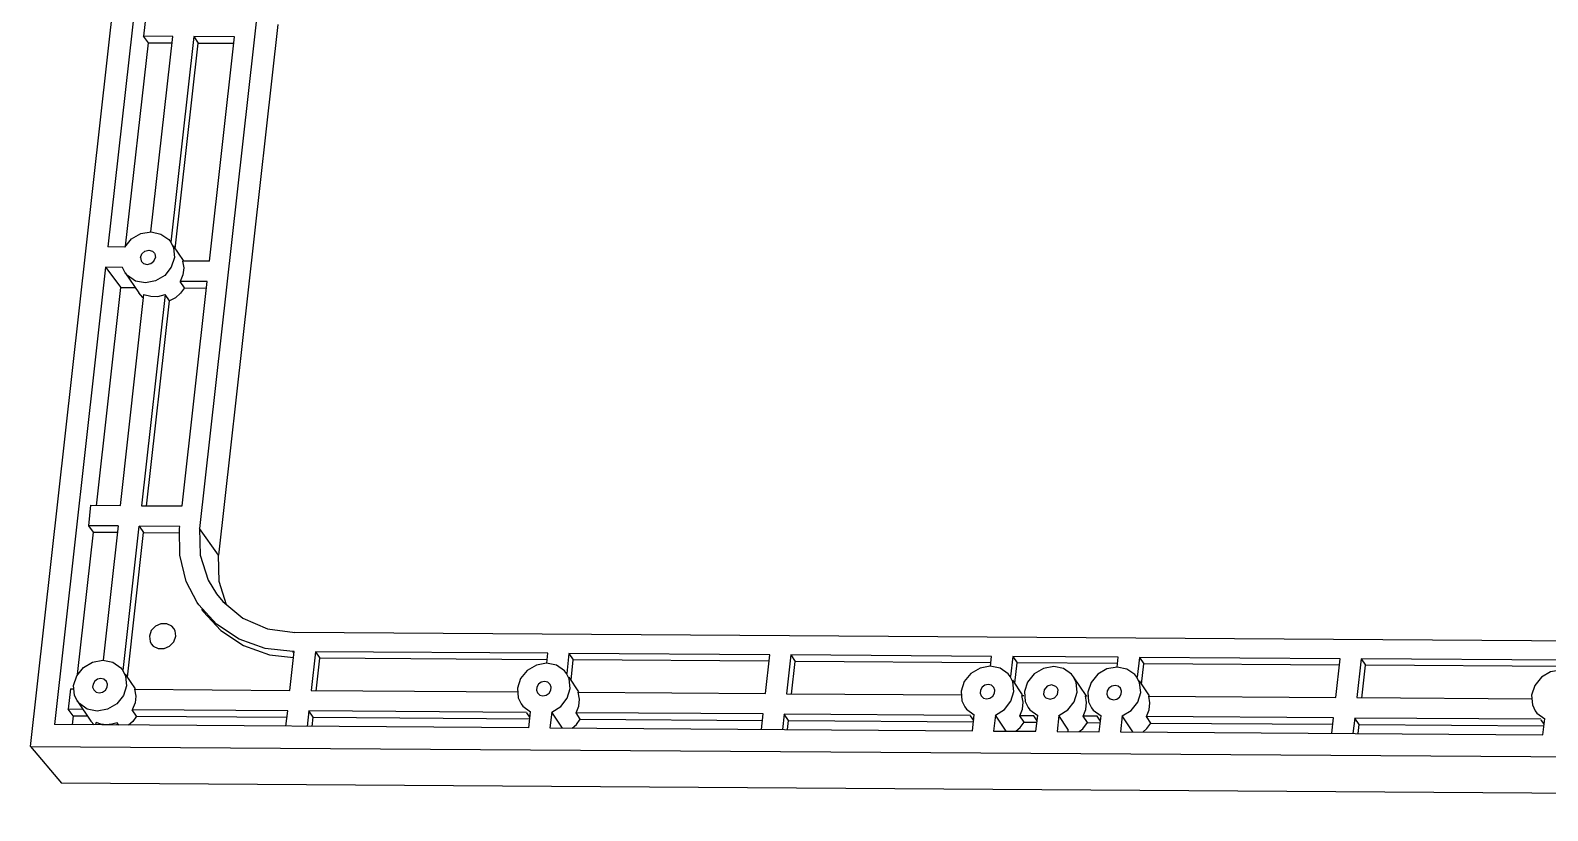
# Model space of a CAD drawing. Extents: x -268 to 907, y 393 to 1224.
# Drawn here: x 402.5 to 540.9, y 833.9 to 905.1 of the extents above; entities that cross this region are included whole.
import ezdxf

# ---------------------------------------------------------------- set-up
doc = ezdxf.new("R2010")
doc.units = 0
doc.header["$LTSCALE"] = 1.21
doc.header["$MEASUREMENT"] = 0
doc.layers.get('0').update_dxf_attribs({"linetype": 'CONTINUOUS'})

msp = doc.modelspace()

# ---------------------------------------------------------------- linework, layer by layer
at = {"color": 7, "linetype": 'Continuous'}
for p, q in [((402.52111, 839.78224), (422.46919, 1018.08829)), ((413.75745, 922.54849), (409.59513, 885.34362)), ((423.37026, 908.07086), (417.95402, 859.65785)), ((413.04481, 906.41913), (412.83669, 904.55886)), ((425.10748, 905.64689), (419.69125, 857.23388)), ((411.20817, 885.4093), (413.28477, 903.97103)), ((413.28477, 903.97103), (412.83669, 904.55886)), ((415.51657, 904.5406), (412.83669, 904.55886)), ((413.28477, 903.97103), (415.4512, 903.95628)), ((413.52201, 886.71214), (415.51657, 904.5406)), ((417.44371, 904.52748), (415.34631, 885.77987)), ((415.73773, 885.16716), (417.83795, 903.94002)), ((417.44371, 904.52748), (417.83795, 903.94002)), ((421.1535, 904.50221), (417.44371, 904.52748)), ((417.83795, 903.94002), (421.08813, 903.91788)), ((418.86405, 884.03793), (421.1535, 904.50221)), ((411.1446, 885.33307), (409.59513, 885.34362)), ((415.5528, 885.44272), (416.45782, 884.09415)), ((409.38715, 883.48462), (404.72016, 841.76863)), ((409.38715, 883.48462), (410.78734, 881.64775)), ((410.93719, 883.47406), (409.38715, 883.48462)), ((411.17798, 882.99055), (410.93719, 883.47406)), ((411.17319, 882.99603), (412.40514, 881.16031)), ((418.86405, 884.03793), (416.39907, 884.05472)), ((408.55751, 861.71639), (410.78734, 881.64775)), ((410.78734, 881.64775), (412.08395, 881.63892)), ((416.58477, 881.60826), (416.19053, 882.19572)), ((418.65607, 882.17892), (416.19053, 882.19572)), ((416.36683, 861.71652), (418.65607, 882.17892)), ((416.58477, 881.60826), (418.5907, 881.5946)), ((410.7299, 861.75492), (412.88477, 881.01623)), ((412.79518, 880.72927), (412.40525, 881.16014)), ((414.81191, 881.00311), (412.65704, 861.74179)), ((412.84893, 880.69589), (412.79518, 880.72927)), ((413.11131, 861.69097), (415.20615, 880.41565)), ((415.20615, 880.41565), (414.81191, 881.00311)), ((407.8419, 859.9129), (408.05002, 861.77317)), ((408.05002, 861.77317), (410.7299, 861.75492)), ((412.65704, 861.74179), (416.36683, 861.71652)), ((408.28998, 859.32507), (407.8419, 859.9129)), ((410.52178, 859.89464), (407.8419, 859.9129)), ((410.52178, 859.89464), (409.15167, 847.64791)), ((410.97588, 846.71473), (412.44892, 859.88151)), ((412.44892, 859.88151), (412.84316, 859.29406)), ((416.15871, 859.85624), (412.44892, 859.88151)), ((416.1379, 859.67022), (416.15871, 859.85624)), ((419.69125, 857.23388), (417.95402, 859.65785)), ((406.83646, 846.3328), (408.28998, 859.32507)), ((408.28998, 859.32507), (410.45641, 859.31031)), ((411.36729, 846.10202), (412.84316, 859.29406)), ((412.84316, 859.29406), (416.13518, 859.27163)), ((569.30121, 849.21122), (426.64811, 850.18293)), ((426.20103, 844.8943), (426.59645, 848.42883)), ((426.45198, 848.42981), (426.4973, 848.36228)), ((426.59645, 848.42883), (426.45198, 848.42981)), ((428.52359, 848.4157), (428.12816, 844.88118)), ((428.52359, 848.4157), (428.91783, 847.82824)), ((449.72141, 848.27131), (428.52359, 848.4157)), ((428.58244, 844.83035), (428.91783, 847.82824)), ((449.65604, 847.68698), (428.91783, 847.82824)), ((449.6207, 847.37111), (449.72141, 848.27131)), ((451.64852, 848.25818), (451.44505, 846.43942)), ((451.64852, 848.25818), (452.04277, 847.67072)), ((469.95565, 848.13348), (451.64852, 848.25818)), ((451.83643, 845.82637), (452.04277, 847.67072)), ((469.89028, 847.54915), (452.04277, 847.67072)), ((469.56023, 844.59895), (469.95565, 848.13348)), ((471.88279, 848.12035), (471.48736, 844.58583)), ((471.88279, 848.12035), (472.27703, 847.53289)), ((490.19056, 847.99564), (471.88279, 848.12035)), ((471.94164, 844.535), (472.27703, 847.53289)), ((490.12519, 847.41132), (472.27703, 847.53289)), ((490.08985, 847.09545), (490.19056, 847.99564)), ((492.11767, 847.98252), (491.9142, 846.16376)), ((492.11767, 847.98252), (492.51191, 847.39506)), ((501.75317, 847.91688), (492.11767, 847.98252)), ((492.30557, 845.55071), (492.51191, 847.39506)), ((501.6878, 847.33256), (492.51191, 847.39506)), ((501.65246, 847.01669), (501.75317, 847.91688)), ((503.68028, 847.90376), (503.47681, 846.08499)), ((503.68028, 847.90376), (504.07453, 847.3163)), ((521.98806, 847.77905), (503.68028, 847.90376)), ((503.86819, 845.47195), (504.07453, 847.3163)), ((521.92269, 847.19472), (504.07453, 847.3163)), ((521.59263, 844.24453), (521.98806, 847.77905)), ((523.91519, 847.76592), (523.51976, 844.2314)), ((523.91519, 847.76592), (524.30943, 847.17846)), ((542.22232, 847.64122), (523.91519, 847.76592)), ((523.97404, 844.18058), (524.30943, 847.17846)), ((542.15695, 847.05689), (524.30943, 847.17846)), ((411.18236, 846.37758), (412.08667, 845.03008)), ((452.55582, 844.75442), (451.6515, 846.10193)), ((493.02496, 844.47875), (492.12065, 845.82627)), ((498.80618, 844.43937), (497.674, 846.12642)), ((504.58758, 844.39999), (503.68326, 845.7475)), ((406.17695, 845.0307), (405.96883, 843.17043)), ((406.17695, 845.0307), (406.49905, 845.02851)), ((412.02821, 844.99084), (426.20103, 844.8943)), ((428.12816, 844.88118), (446.96911, 844.75284)), ((452.60732, 844.10261), (452.49735, 844.71518)), ((452.49735, 844.71518), (469.56023, 844.59895)), ((471.48736, 844.58583), (487.43826, 844.47717)), ((493.07647, 843.82694), (492.9665, 844.43952)), ((492.9665, 844.43952), (493.12548, 844.43843)), ((498.85768, 843.78756), (498.74771, 844.40014)), ((498.74771, 844.40014), (498.90669, 844.39905)), ((504.63908, 843.74818), (504.52911, 844.36076)), ((504.52911, 844.36076), (521.59263, 844.24453)), ((523.51976, 844.2314), (539.47002, 844.12275)), ((406.41691, 842.5826), (405.96883, 843.17043)), ((407.31928, 843.16123), (405.96883, 843.17043)), ((406.80276, 843.93089), (408.03471, 842.09517)), ((412.21433, 842.54311), (411.82009, 843.13057)), ((425.99291, 843.03403), (411.82009, 843.13057)), ((425.83525, 841.62481), (425.99291, 843.03403)), ((427.92004, 843.0209), (427.76238, 841.61168)), ((428.31428, 842.43344), (427.92004, 843.0209)), ((447.78843, 842.88556), (427.92004, 843.0209)), ((448.09107, 842.4346), (447.81515, 842.84575)), ((447.9836, 841.47394), (448.14579, 842.92369)), ((450.0729, 842.91057), (449.91071, 841.46081)), ((451.05104, 841.45304), (450.0729, 842.91057)), ((452.68347, 842.26745), (452.28923, 842.85491)), ((469.35211, 842.73868), (452.28923, 842.85491)), ((492.75838, 842.57924), (493.00514, 843.18939)), ((493.00514, 843.18939), (493.07647, 843.82694)), ((498.53959, 842.53986), (498.78635, 843.15001)), ((498.78635, 843.15001), (498.85768, 843.78756)), ((447.9836, 841.47394), (404.72016, 841.76863)), ((406.41691, 842.5826), (406.32462, 841.75771)), ((406.41691, 842.5826), (407.71353, 842.57377)), ((408.35257, 841.74389), (408.03482, 842.095)), ((408.49105, 841.74295), (408.51434, 841.9511)), ((410.44147, 841.93797), (410.41819, 841.72982)), ((410.58191, 841.72871), (410.44147, 841.93797)), ((412.21433, 842.54311), (425.92754, 842.4497)), ((428.222, 841.60855), (428.31428, 842.43344)), ((428.31428, 842.43344), (448.07588, 842.29883)), ((449.91071, 841.46081), (488.45274, 841.19827)), ((452.68347, 842.26745), (469.28673, 842.15435)), ((469.19445, 841.32946), (469.35211, 842.73868)), ((471.27924, 842.72555), (471.12158, 841.31633)), ((471.67348, 842.1381), (471.27924, 842.72555)), ((488.25757, 842.6099), (471.27924, 842.72555)), ((471.5812, 841.3132), (471.67348, 842.1381)), ((471.67348, 842.1381), (488.54503, 842.02317)), ((488.56022, 842.15894), (488.2843, 842.57008)), ((488.45274, 841.19827), (488.61493, 842.64803)), ((490.54204, 842.6349), (490.37985, 841.18515)), ((491.52019, 841.17738), (490.54204, 842.6349)), ((493.15262, 841.99179), (492.75838, 842.57924)), ((494.03879, 842.57052), (492.75838, 842.57924)), ((493.15262, 841.99179), (494.32632, 841.98379)), ((494.3415, 842.11945), (494.0314, 842.58153)), ((494.23404, 841.15889), (494.39623, 842.60861)), ((496.32337, 842.59557), (496.16117, 841.14577)), ((497.16108, 841.3473), (496.32337, 842.59557)), ((498.93383, 841.95241), (498.53959, 842.53986)), ((499.82019, 842.53114), (498.53959, 842.53986)), ((498.93383, 841.95241), (500.10764, 841.94441)), ((500.12283, 842.08017), (499.81274, 842.54224)), ((500.01536, 841.11951), (500.17755, 842.56927)), ((502.10466, 842.55614), (501.94247, 841.10639)), ((503.0828, 841.09862), (502.10466, 842.55614)), ((504.71523, 841.91303), (504.32099, 842.50048)), ((521.38451, 842.38425), (504.32099, 842.50048)), ((504.71523, 841.91303), (521.31914, 841.79992)), ((521.22686, 840.97503), (521.38451, 842.38425)), ((523.31165, 842.37112), (523.15399, 840.9619)), ((523.70589, 841.78367), (523.31165, 842.37112)), ((540.28933, 842.25548), (523.31165, 842.37112)), ((523.6136, 840.95877), (523.70589, 841.78367)), ((523.70589, 841.78367), (540.57679, 841.66875)), ((540.59198, 841.80451), (540.31605, 842.21566)), ((540.4845, 840.84385), (540.64669, 842.29361)), ((490.37985, 841.18515), (494.23404, 841.15889)), ((496.16117, 841.14577), (500.01536, 841.11951)), ((497.16108, 841.3473), (497.13779, 841.13912)), ((501.94247, 841.10639), (540.4845, 840.84385)), ((402.52111, 839.78224), (405.35786, 836.43328)), ((402.52111, 839.78224), (772.23573, 837.26386)), ((774.39951, 833.91948), (405.35786, 836.43328))]:
    msp.add_line(p, q, dxfattribs=at)
for points in [[(411.1446, 885.33307), (411.75927, 886.07028), (412.59777, 886.55493), (413.5341, 886.7142), (414.42762, 886.52416), (415.14408, 886.01337), (415.32313, 885.78303)], [(415.32313, 885.78303), (415.57583, 885.25855), (415.65802, 884.37313), (415.37829, 883.49011), (414.77868, 882.74215), (413.94926, 882.24164), (413.01465, 882.06376), (412.11543, 882.23517), (411.38645, 882.73004), (411.17798, 882.99055)], [(412.57451, 884.39312), (412.7014, 884.71767), (412.97506, 884.95421), (413.32176, 885.03898), (413.64898, 884.94962), (413.83042, 884.77638)], [(412.57451, 884.39312), (412.62864, 884.06733), (412.66756, 884.00066)], [(412.66756, 884.00066), (412.84901, 883.82743), (413.17622, 883.73806), (413.52292, 883.82284), (413.79659, 884.05938), (413.92348, 884.38393)], [(413.83042, 884.77638), (413.86934, 884.70971), (413.92348, 884.38393)], [(416.39907, 884.05472), (416.50863, 883.44252), (416.43717, 882.80541), (416.19053, 882.19572)], [(416.58477, 881.60826), (416.22487, 881.11512), (415.75643, 880.7091), (415.20615, 880.41565)], [(412.88477, 881.01623), (413.49959, 880.83964), (414.15855, 880.83515), (414.81191, 881.00311)], [(417.73923, 852.90171), (416.74111, 854.81974), (416.14621, 857.2149), (416.1379, 859.67022)], [(417.95402, 859.65785), (418.01371, 857.22043), (418.73362, 854.94452), (419.48752, 853.69096)], [(420.42475, 852.69191), (419.75026, 854.8242), (419.69125, 857.23388)], [(426.45198, 848.42981), (423.9404, 848.72022), (421.55704, 849.57018), (419.50033, 850.92664), (417.89103, 852.68114), (417.73923, 852.90171)], [(419.48752, 853.69096), (420.06448, 852.98555), (421.91571, 851.47668), (424.16133, 850.52071), (426.64811, 850.18293)], [(418.13348, 852.31426), (418.28527, 852.09368), (419.89457, 850.33918), (421.95128, 848.98272)], [(415.6156, 850.52907), (415.43103, 850.73742), (414.97319, 850.96522), (414.43716, 850.96887), (413.92909, 850.74765), (413.54962, 850.34538), (413.3739, 849.84173)], [(413.3739, 849.84173), (413.43675, 849.33645), (413.54112, 849.13798)], [(413.54112, 849.13798), (413.7257, 848.92963), (414.18353, 848.70183), (414.71957, 848.69818), (415.22763, 848.9194), (415.6071, 849.32167), (415.78282, 849.82532)], [(415.78282, 849.82532), (415.71998, 850.3306), (415.6156, 850.52907)], [(421.95128, 848.98272), (424.33464, 848.13277), (426.53283, 847.87859)], [(406.80459, 843.9302), (406.55353, 844.4493), (406.46971, 845.34042), (406.75264, 846.22904), (407.35922, 846.97988), (408.19712, 847.47862), (409.13878, 847.64935)], [(409.13878, 847.64935), (410.04083, 847.46607), (410.76594, 846.95667), (410.95267, 846.71782)], [(451.4219, 846.44201), (451.2269, 846.68988), (450.50426, 847.19283), (449.60792, 847.37369), (448.67252, 847.2053), (447.83853, 846.71297), (447.23122, 845.97062), (446.94179, 845.08975), (447.01372, 844.20267), (447.27374, 843.65424)], [(491.89105, 846.16635), (491.69604, 846.41422), (490.9734, 846.91716), (490.07707, 847.09803), (489.14167, 846.92964), (488.30768, 846.4373), (487.70037, 845.69495), (487.41094, 844.81409), (487.48287, 843.927), (487.74288, 843.37858)], [(495.85828, 847.05865), (494.92285, 846.89025), (494.08885, 846.39788), (493.48154, 845.6555), (493.19214, 844.77462)], [(497.67226, 846.12697), (497.47726, 846.37484), (496.75462, 846.87778), (495.85828, 847.05865)], [(503.45366, 846.08758), (503.25865, 846.33546), (502.53602, 846.8384), (501.63968, 847.01926), (500.70428, 846.85088), (499.87029, 846.35854), (499.26298, 845.61619), (498.97355, 844.73533)], [(408.95147, 845.97509), (408.65161, 845.91261), (408.39671, 845.73355), (408.23726, 845.47337), (408.20485, 845.18361), (408.29765, 844.93361)], [(410.95267, 846.71782), (411.20373, 846.19872), (411.28755, 845.3076), (411.00462, 844.41898), (410.39804, 843.66814), (409.56014, 843.16939), (408.61848, 842.99867)], [(408.80579, 844.67292), (409.10565, 844.73541), (409.36055, 844.91447), (409.52, 845.17465), (409.55241, 845.46441), (409.45961, 845.71441)], [(409.45961, 845.71441), (409.2369, 845.90862), (408.95147, 845.97509)], [(449.42062, 845.69943), (449.12075, 845.63695), (448.86586, 845.45788), (448.70641, 845.1977), (448.67399, 844.90794), (448.7668, 844.65794)], [(449.92875, 845.43875), (449.70605, 845.63296), (449.42062, 845.69943)], [(450.0729, 842.91057), (450.89742, 843.41902), (451.48919, 844.17218), (451.75935, 845.05693), (451.66731, 845.9404), (451.4219, 846.44201)], [(490.54204, 842.6349), (491.36656, 843.14335), (491.95834, 843.89652), (492.22849, 844.78127), (492.13645, 845.66474), (491.89105, 846.16635)], [(496.32337, 842.59557), (497.14784, 843.10403), (497.73958, 843.85718), (498.00971, 844.74192), (497.91767, 845.62536), (497.67226, 846.12697)], [(502.10466, 842.55614), (502.92918, 843.06459), (503.52095, 843.81776), (503.79111, 844.70251), (503.69907, 845.58597), (503.45366, 846.08758)], [(543.9228, 845.81192), (543.7278, 846.0598), (543.00516, 846.56274), (542.10883, 846.7436), (541.17342, 846.57522), (540.33944, 846.08288), (539.73212, 845.34053), (539.4427, 844.45966), (539.51463, 843.57258), (539.77464, 843.02416)], [(408.29765, 844.93361), (408.52035, 844.73939), (408.80579, 844.67292)], [(412.02821, 844.99084), (412.13817, 844.37827), (412.06685, 843.74071), (411.82009, 843.13057)], [(448.7668, 844.65794), (448.9895, 844.46373), (449.27493, 844.39726)], [(449.27493, 844.39726), (449.5748, 844.45974), (449.82969, 844.63881), (449.98914, 844.89899), (450.02156, 845.18875), (449.92875, 845.43875)], [(489.88976, 845.42377), (489.5899, 845.36128), (489.335, 845.18222), (489.17555, 844.92204), (489.14314, 844.63228), (489.23594, 844.38228)], [(489.23594, 844.38228), (489.45865, 844.18807), (489.74408, 844.1216)], [(489.74408, 844.1216), (490.04394, 844.18408), (490.29884, 844.36315), (490.45829, 844.62332), (490.4907, 844.91308), (490.3979, 845.16308)], [(490.3979, 845.16308), (490.1752, 845.3573), (489.88976, 845.42377)], [(493.19214, 844.77462), (493.26411, 843.88754), (493.5241, 843.3392)], [(495.67098, 845.3844), (495.26061, 845.26275), (494.97916, 844.93887), (494.93414, 844.53647), (495.01918, 844.34422)], [(495.01918, 844.34422), (495.14275, 844.20926), (495.52529, 844.08221)], [(495.52529, 844.08221), (495.93566, 844.20385), (496.21711, 844.52773), (496.26213, 844.93013), (496.17709, 845.12238)], [(496.17709, 845.12238), (496.05352, 845.25735), (495.67098, 845.3844)], [(498.97355, 844.73533), (499.04548, 843.84824), (499.30549, 843.29982)], [(501.45237, 845.34501), (501.15251, 845.28252), (500.89762, 845.10346), (500.73817, 844.84328), (500.70575, 844.55352), (500.79856, 844.30352)], [(500.79856, 844.30352), (501.02126, 844.10931), (501.30669, 844.04284)], [(501.30669, 844.04284), (501.60656, 844.10532), (501.86145, 844.28438), (502.0209, 844.54456), (502.05332, 844.83432), (501.96051, 845.08432)], [(501.96051, 845.08432), (501.73781, 845.27854), (501.45237, 845.34501)], [(408.61848, 842.99867), (407.71643, 843.18195), (406.99132, 843.69135), (406.80459, 843.9302)], [(447.27374, 843.65424), (447.43621, 843.44259), (448.14579, 842.92369)], [(452.28923, 842.85491), (452.53599, 843.46505), (452.60732, 844.10261)], [(487.74288, 843.37858), (487.90535, 843.16693), (488.61493, 842.64803)], [(493.5241, 843.3392), (493.68663, 843.12749), (494.39623, 842.60861)], [(499.30549, 843.29982), (499.46797, 843.08817), (500.17755, 842.56927)], [(504.32099, 842.50048), (504.56775, 843.11063), (504.63908, 843.74818)], [(539.77464, 843.02416), (539.93711, 842.81251), (540.64669, 842.29361)], [(409.45619, 841.7504), (408.96324, 841.80415), (408.51434, 841.9511)], [(410.44147, 841.93797), (409.96041, 841.79736), (409.45619, 841.7504)], [(412.21433, 842.54311), (411.85443, 842.04997), (411.47674, 841.72261)], [(451.94588, 841.44695), (452.32357, 841.77431), (452.68347, 842.26745)], [(492.41503, 841.17129), (492.79272, 841.49864), (493.15262, 841.99179)], [(498.17625, 841.13204), (498.50327, 841.38533), (498.93383, 841.95241)], [(503.97764, 841.09252), (504.35533, 841.41988), (504.71523, 841.91303)]]:
    msp.add_lwpolyline(points, dxfattribs=at)

doc.saveas('drawing.dxf')
